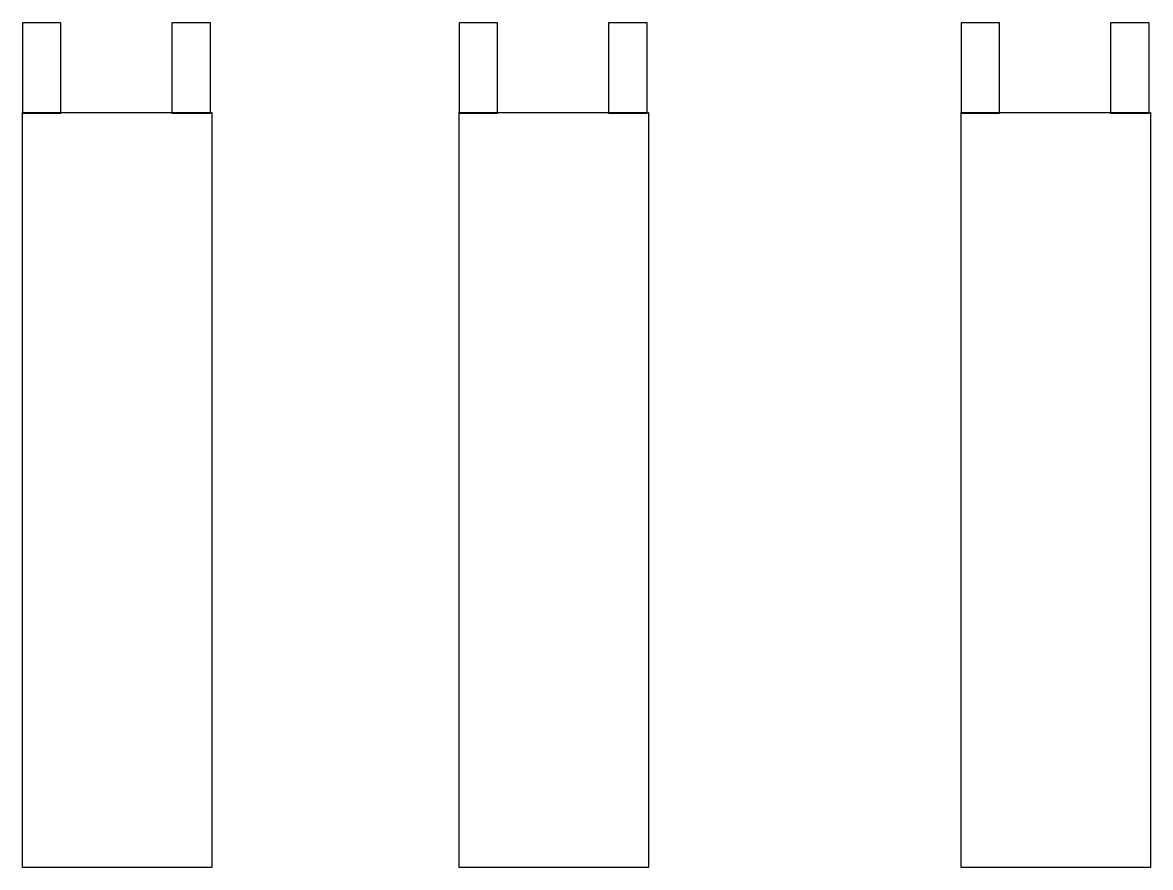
# Model space of a CAD drawing. Header units: millimetres. Extents: x 2667 to 2848, y -1 to 1765.
# Drawn here: x 2775.664 to 2778.048, y 1720.096 to 1721.882 of the extents above; entities that cross this region are included whole.
import ezdxf

# ---------------------------------------------------------------- set-up
doc = ezdxf.new("R2010")
doc.units = ezdxf.units.MM
doc.layers.add('P1', color=1, linetype='Continuous')

msp = doc.modelspace()

# ---------------------------------------------------------------- linework, layer by layer
at = {"layer": 'P1'}
for points in [[(2775.6646, 1721.6904), (2775.6646, 1721.8825), (2775.7446, 1721.8825), (2775.7446, 1721.6904)], [(2775.9806, 1721.6904), (2775.9806, 1721.8825), (2776.0606, 1721.8825), (2776.0606, 1721.6904)], [(2776.5876, 1721.6904), (2776.5876, 1721.8825), (2776.6676, 1721.8825), (2776.6676, 1721.6904)], [(2776.9036, 1721.6904), (2776.9036, 1721.8825), (2776.9836, 1721.8825), (2776.9836, 1721.6904)], [(2777.6488, 1721.6904), (2777.6488, 1721.8825), (2777.7288, 1721.8825), (2777.7288, 1721.6904)], [(2777.9648, 1721.6904), (2777.9648, 1721.8825), (2778.0448, 1721.8825), (2778.0448, 1721.6904)], [(2775.664, 1720.0961), (2775.664, 1721.6921), (2776.064, 1721.6921), (2776.064, 1720.0961)], [(2776.5871, 1720.0961), (2776.5871, 1721.6921), (2776.9871, 1721.6921), (2776.9871, 1720.0961)], [(2777.6483, 1720.0961), (2777.6483, 1721.6921), (2778.0483, 1721.6921), (2778.0483, 1720.0961)]]:
    msp.add_lwpolyline(points, close=True, dxfattribs=at)

doc.saveas('drawing.dxf')
